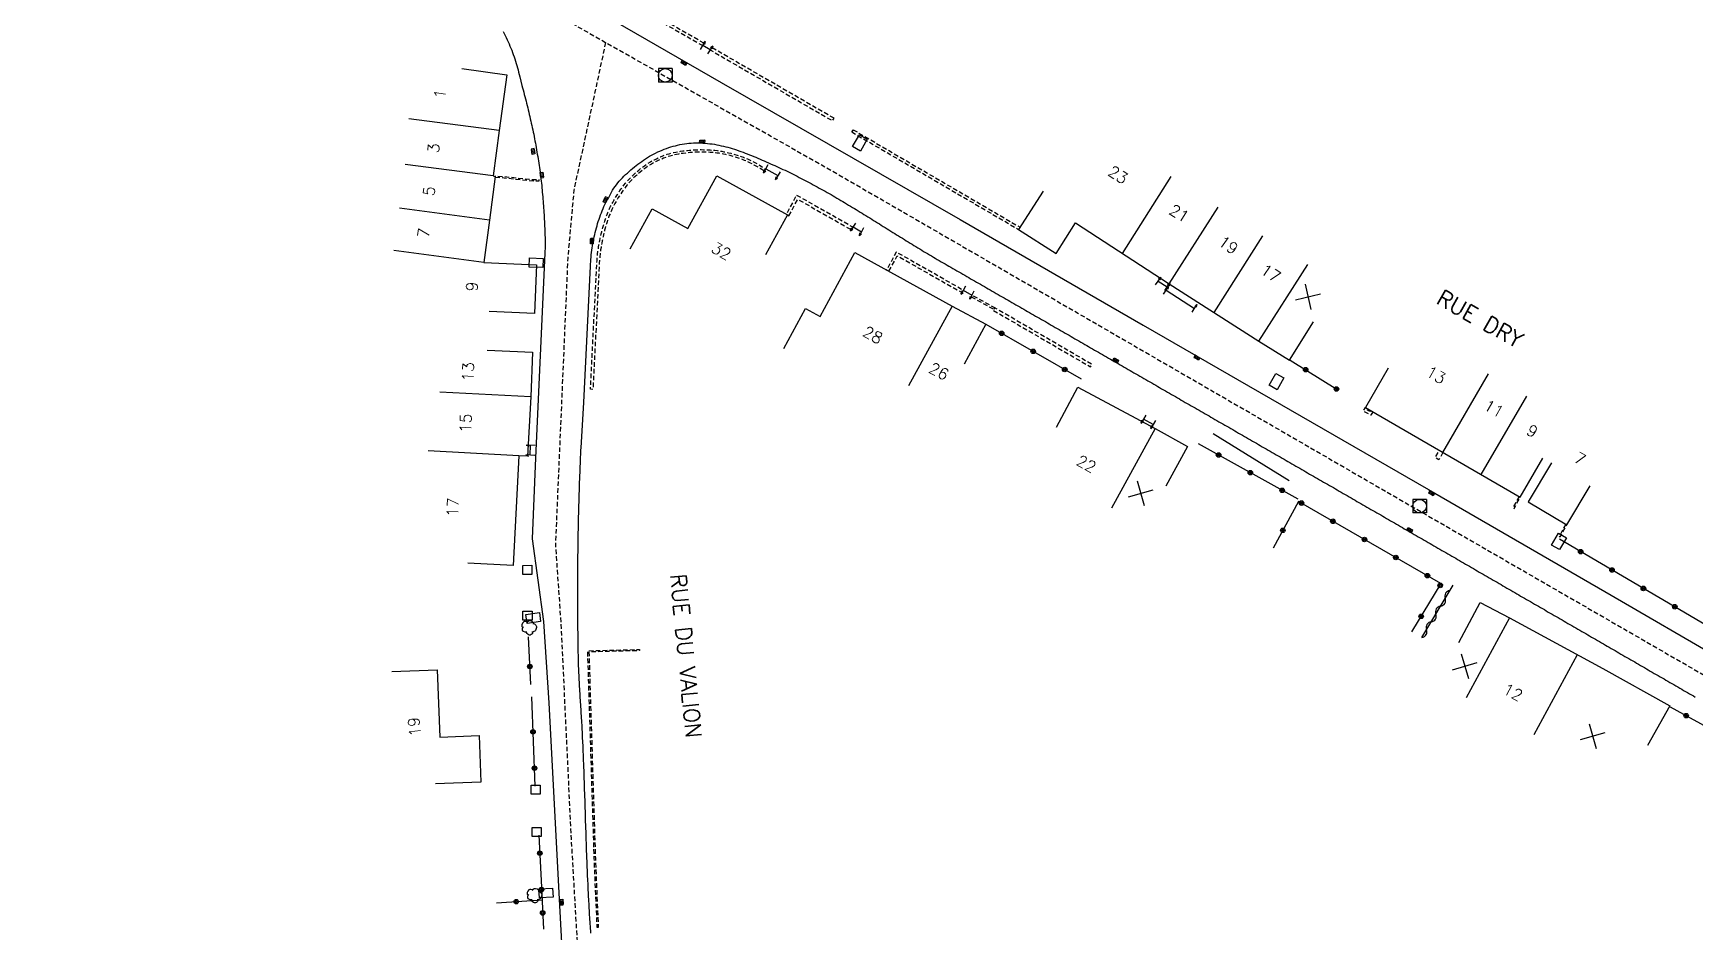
# Model space of a CAD drawing. Header units: millimetres. Extents: x 114000 to 119599, y 120000 to 124063.
# Drawn here: x 114496.2 to 114679.1, y 120782.6 to 120881.5 of the extents above; entities that cross this region are included whole.
import ezdxf
from ezdxf.enums import TextEntityAlignment as Align

# ---------------------------------------------------------------- set-up
doc = ezdxf.new("R2010")
doc.units = ezdxf.units.MM
doc.linetypes.add('DASHED', pattern=[0.75, 0.5, -0.25])
doc.layers.get('0').update_dxf_attribs({"linetype": 'CONTINUOUS'})
for name, color, linetype in [('W0001', 6, 'DASHED'), ('W0008', 7, 'CONTINUOUS'), ('W0100', 7, 'CONTINUOUS'), ('W0105', 7, 'CONTINUOUS'), ('W0112', 1, 'DASHED'), ('W0300', 7, 'CONTINUOUS'), ('W0302', 3, 'CONTINUOUS'), ('W0310', 3, 'CONTINUOUS'), ('W0322', 7, 'CONTINUOUS'), ('W0400', 7, 'CONTINUOUS'), ('W0420', 7, 'CONTINUOUS'), ('W0989', 7, 'CONTINUOUS'), ('W0991', 7, 'CONTINUOUS'), ('W1102', 7, 'CONTINUOUS'), ('W1471', 7, 'CONTINUOUS')]:
    doc.layers.add(name, color=color, linetype=linetype)
doc.styles.get("Standard").update_dxf_attribs({"font": 'romans.shx', "width": 0.85})

# ---------------------------------------------------------------- blocks, each defined once
blk = doc.blocks.new('T400')
for p, q in [((-0.15, 0.3), (0.15, 0.3)), ((-0.15, -0.25), (-0.15, 0.3)), ((-0.15, 0.15), (0.15, 0.15)), ((-0.15, 0), (0.15, 0)), ((0.15, 0.3), (0.15, -0.25)), ((-0.15, -0.15), (0.15, -0.15)), ((-0.15, -0.25), (-0.15, -0.3)), ((-0.15, -0.3), (0.15, -0.3)), ((0.15, -0.3), (0.15, -0.25))]:
    blk.add_line(p, q)
blk = doc.blocks.new('T420')
for p, q in [((0.75, 0.75), (-0.75, 0.75)), ((-0.75, 0.75), (-0.75, -0.75)), ((0.75, 0.75), (0.75, -0.75)), ((0.75, -0.75), (-0.75, -0.75))]:
    blk.add_line(p, q)
blk.add_ellipse((0, 0), major_axis=(-0.53, 0.53), ratio=1, start_param=3.926991, end_param=10.210176)
blk = doc.blocks.new('t105o')
for p, q in [((-0.5, 0), (0.5, 0)), ((0.5, 0), (0.2, 0.1)), ((0.5, 0), (0.2, -0.1))]:
    blk.add_line(p, q)
blk = doc.blocks.new('T1471')
at = {"color": 0, "linetype": 'Continuous', "flags": 128}
blk.add_lwpolyline([(-0.75, -0.5), (-0.75, 0.5), (0.75, 0.5), (0.75, -0.5), (-0.75, -0.5)], dxfattribs=at)
blk = doc.blocks.new('T300')
for p, q in [((-0.8, 0.51), (-0.86, 0.34)), ((-0.86, 0.34), (-0.86, 0.17)), ((-0.86, 0.17), (-0.74, 0.06)), ((-0.69, 0.63), (-0.8, 0.51)), ((-0.8, -0.06), (-0.74, 0.06)), ((-0.74, 0.06), (-0.69, 0.11)), ((-0.57, 0.69), (-0.69, 0.63)), ((-0.46, 0.69), (-0.57, 0.69)), ((-0.29, 0.63), (-0.46, 0.69)), ((-0.29, 0.63), (-0.17, 0.74)), ((-0.23, 0.57), (-0.29, 0.63)), ((-0.17, 0.74), (-0.06, 0.8)), ((-0.06, 0.8), (0.06, 0.8)), ((0.06, 0.8), (0.23, 0.74)), ((0.23, 0.74), (0.34, 0.63)), ((0.34, 0.63), (0.4, 0.51)), ((0.46, 0.46), (0.34, 0.46)), ((0.4, 0.51), (0.4, 0.46)), ((0.57, 0.4), (0.46, 0.46)), ((0.57, 0.4), (0.69, 0.29)), ((0.69, 0.29), (0.74, 0.17)), ((0.74, 0.06), (0.69, -0.17)), ((0.74, 0.17), (0.74, 0.06)), ((-0.8, -0.17), (-0.8, -0.06)), ((-0.8, -0.23), (-0.8, -0.17)), ((-0.74, -0.34), (-0.8, -0.23)), ((-0.69, -0.4), (-0.74, -0.34)), ((-0.51, -0.46), (-0.69, -0.4)), ((-0.4, -0.46), (-0.51, -0.46)), ((-0.4, -0.46), (-0.34, -0.46)), ((-0.34, -0.46), (-0.34, -0.4)), ((-0.34, -0.51), (-0.34, -0.46)), ((-0.29, -0.63), (-0.34, -0.51)), ((-0.17, -0.74), (-0.29, -0.63)), ((-0.06, -0.8), (-0.17, -0.74)), ((0.06, -0.8), (-0.06, -0.8)), ((0.17, -0.74), (0.06, -0.8)), ((0.23, -0.69), (0.17, -0.74)), ((0.29, -0.46), (0.23, -0.46)), ((0.29, -0.63), (0.23, -0.69)), ((0.46, -0.4), (0.29, -0.46)), ((0.34, -0.51), (0.29, -0.63)), ((0.34, -0.51), (0.34, -0.46)), ((0.57, -0.34), (0.46, -0.4)), ((0.63, -0.29), (0.57, -0.34)), ((0.69, -0.17), (0.63, -0.29))]:
    blk.add_line(p, q)
blk = doc.blocks.new('t112o')
at = {"color": 0, "linetype": 'Continuous'}
for p, q in [((-0.5, 0.5), (0.5, 0.5)), ((-0.5, -0.5), (-0.5, 0.5)), ((0.5, 0.5), (0.5, -0.5)), ((0.5, -0.5), (-0.5, -0.5))]:
    blk.add_line(p, q, dxfattribs=at)
blk = doc.blocks.new('t322o')
at = {"color": 0, "linetype": 'Continuous'}
for radius in [0.25, 0.15]:
    blk.add_circle((0, 0), radius, dxfattribs=at)
blk = doc.blocks.new('t310o')
at = {"color": 0, "linetype": 'Continuous'}
for centre, start, end in [((-0.5, 0.38), 216.8699, 323.1304), ((0.5, -0.37), 36.8699, 143.1303)]:
    blk.add_arc(centre, 0.625, start, end, dxfattribs=at)
blk = doc.blocks.new('t991o')
at = {"color": 0, "linetype": 'Continuous'}
for p, q in [((-1, 1), (1, -1)), ((-1, -1), (1, 1))]:
    blk.add_line(p, q, dxfattribs=at)

msp = doc.modelspace()

# ---------------------------------------------------------------- linework, layer by layer
at = {"layer": 'W0001', "flags": 128}
for points in [[(114496.21, 120916.41), (114546.38, 120887.79), (114584.08, 120866.4), (114645.19, 120831.02), (114716.57, 120789.79)], [(114559.19, 120880.52), (114555.7, 120864.26), (114555.03, 120856.82), (114553.67, 120825.24), (114554.26, 120816.71), (114555.4, 120792.85), (114557.75, 120752.35), (114558.14, 120743.61), (114558.04, 120738.64), (114557.58, 120734.69), (114556.56, 120729.52), (114554.14, 120719.7), (114548.68, 120706.13), (114545.02, 120699.01), (114533.64, 120675.62), (114519.86, 120647.61), (114515.93, 120638.74)]]:
    msp.add_lwpolyline(points, dxfattribs=at)
at = {"layer": 'W0008', "flags": 128}
for points in [[(114497.68, 120918.57), (114524.17, 120903.52), (114543.81, 120892.28), (114556.44, 120885.02), (114571.91, 120876.1), (114598.2, 120861.02), (114618.34, 120849.41), (114649.75, 120831.3), (114669.86, 120819.67), (114681.85, 120812.71), (114701.67, 120801.27), (114717.03, 120792.51)], [(114547.91, 120881.72), (114548.03, 120881.5), (114548.14, 120881.27), (114548.25, 120881.04), (114548.36, 120880.81), (114548.47, 120880.58), (114548.57, 120880.35), (114548.67, 120880.12), (114548.77, 120879.88), (114548.86, 120879.65), (114548.95, 120879.41), (114549.04, 120879.17), (114549.12, 120878.94), (114549.2, 120878.7), (114549.28, 120878.46), (114549.35, 120878.21), (114549.43, 120877.97), (114549.49, 120877.72), (114549.56, 120877.48), (114549.62, 120877.23), (114549.68, 120876.98), (114549.74, 120876.73), (114549.98, 120875.77), (114550.04, 120875.52), (114550.11, 120875.28), (114550.18, 120875.04), (114550.25, 120874.79), (114550.31, 120874.55), (114550.38, 120874.3), (114550.44, 120874.06), (114550.5, 120873.82), (114550.56, 120873.57), (114550.62, 120873.32), (114550.68, 120873.08), (114550.74, 120872.83), (114550.8, 120872.59), (114550.86, 120872.35), (114550.91, 120872.11), (114550.97, 120871.86), (114551.02, 120871.62), (114551.07, 120871.38), (114551.13, 120871.14), (114551.18, 120870.89), (114551.23, 120870.65), (114551.28, 120870.41), (114551.33, 120870.16), (114551.37, 120869.92), (114551.42, 120869.67), (114551.47, 120869.43), (114551.51, 120869.19), (114551.56, 120868.94), (114551.6, 120868.7), (114551.64, 120868.45), (114551.68, 120868.21), (114551.72, 120867.96), (114551.76, 120867.72), (114551.8, 120867.47), (114551.84, 120867.22), (114551.88, 120866.98), (114551.91, 120866.73), (114551.95, 120866.49), (114551.98, 120866.24), (114552.01, 120865.99), (114552.05, 120865.75), (114552.08, 120865.5), (114552.11, 120865.25), (114552.13, 120865.01), (114552.16, 120864.76), (114552.19, 120864.51), (114552.21, 120864.27), (114552.23, 120864.02), (114552.26, 120863.77), (114552.28, 120863.52), (114552.3, 120863.28), (114552.32, 120863.03), (114552.34, 120862.78), (114552.35, 120862.53), (114552.37, 120862.29), (114552.39, 120862.04), (114552.4, 120861.79), (114552.42, 120861.54), (114552.43, 120861.3), (114552.45, 120861.05), (114552.46, 120860.8), (114552.47, 120860.55), (114552.48, 120860.3), (114552.5, 120860.05), (114552.51, 120859.81), (114552.51, 120859.56), (114552.52, 120859.31), (114552.53, 120859.06), (114552.53, 120858.81), (114552.53, 120858.56), (114552.53, 120858.31), (114552.53, 120858.06), (114552.53, 120857.81), (114552.52, 120857.57), (114552.51, 120857.32), (114551.48, 120834.78), (114551.11, 120825.87), (114552.37, 120816.77), (114552.94, 120807.83), (114554.14, 120785.51), (114555.08, 120767.77)], [(114557.57, 120782.48), (114557.56, 120782.73), (114557.54, 120782.98), (114557.52, 120783.23), (114557.51, 120783.48), (114557.49, 120783.72), (114557.47, 120783.97), (114557.46, 120784.22), (114557.44, 120784.47), (114557.43, 120784.72), (114557.41, 120784.97), (114557.4, 120785.22), (114557.38, 120785.47), (114557.37, 120785.72), (114557.35, 120785.96), (114557.34, 120786.21), (114557.33, 120786.46), (114557.32, 120786.71), (114557.3, 120786.96), (114557.29, 120787.21), (114557.28, 120787.46), (114557.27, 120787.71), (114557.26, 120787.96), (114557.24, 120788.21), (114557.23, 120788.46), (114557.22, 120788.7), (114557.21, 120788.95), (114557.2, 120789.2), (114557.19, 120789.45), (114557.18, 120789.7), (114557.17, 120789.95), (114557.16, 120790.2), (114557.15, 120790.45), (114557.14, 120790.7), (114557.13, 120790.95), (114557.12, 120791.2), (114557.11, 120791.45), (114557.11, 120791.69), (114557.1, 120791.94), (114557.09, 120792.19), (114557.08, 120792.44), (114557.07, 120792.69), (114557.06, 120792.94), (114557.05, 120793.19), (114557.05, 120793.44), (114557.04, 120793.69), (114557.03, 120793.94), (114557.02, 120794.19), (114557.01, 120794.44), (114557, 120794.69), (114557, 120794.93), (114556.99, 120795.18), (114556.98, 120795.43), (114556.97, 120795.68), (114556.97, 120795.93), (114556.96, 120796.18), (114556.95, 120796.43), (114556.94, 120796.68), (114556.93, 120796.93), (114556.93, 120797.18), (114556.92, 120797.43), (114556.91, 120797.68), (114556.9, 120797.93), (114556.89, 120798.17), (114556.88, 120798.42), (114556.88, 120798.67), (114556.87, 120798.92), (114556.86, 120799.17), (114556.85, 120799.42), (114556.84, 120799.67), (114556.83, 120799.92), (114556.83, 120800.17), (114556.82, 120800.42), (114556.81, 120800.67), (114556.8, 120800.92), (114556.79, 120801.17), (114556.78, 120801.41), (114556.77, 120801.66), (114556.76, 120801.91), (114556.75, 120802.16), (114556.74, 120802.41), (114556.73, 120802.66), (114556.72, 120802.91), (114556.71, 120803.16), (114556.7, 120803.41), (114556.69, 120803.66), (114556.67, 120803.91), (114556.66, 120804.15), (114556.65, 120804.4), (114556.64, 120804.65), (114556.62, 120804.9), (114556.61, 120805.15), (114556.6, 120805.4), (114556.58, 120805.64), (114556.57, 120805.89), (114556.55, 120806.14), (114556.54, 120806.39), (114556.52, 120806.64), (114556.51, 120806.88), (114556.49, 120807.13), (114556.48, 120807.38), (114556.46, 120807.63), (114556.45, 120807.88), (114556.43, 120808.13), (114556.41, 120808.37), (114556.4, 120808.62), (114556.38, 120808.87), (114556.37, 120809.12), (114556.36, 120809.37), (114556.34, 120809.62), (114556.33, 120809.86), (114556.31, 120810.11), (114556.3, 120810.36), (114556.29, 120810.61), (114556.28, 120810.86), (114556.26, 120811.11), (114556.25, 120811.35), (114556.24, 120811.6), (114556.23, 120811.85), (114556.22, 120812.1), (114556.22, 120812.35), (114556.21, 120812.6), (114556.2, 120812.85), (114556.2, 120813.09), (114556.19, 120813.34), (114556.19, 120813.59), (114556.18, 120813.84), (114556.18, 120814.09), (114556.17, 120814.35), (114556.17, 120814.6), (114556.17, 120814.85), (114556.16, 120815.1), (114556.16, 120815.35), (114556.16, 120815.6), (114556.15, 120815.85), (114556.15, 120816.1), (114556.15, 120816.35), (114556.14, 120816.6), (114556.14, 120816.85), (114556.14, 120817.1), (114556.14, 120817.35), (114556.14, 120817.6), (114556.13, 120817.85), (114556.13, 120818.1), (114556.13, 120818.36), (114556.13, 120818.61), (114556.13, 120818.86), (114556.13, 120819.11), (114556.13, 120819.36), (114556.13, 120819.61), (114556.13, 120819.86), (114556.13, 120820.11), (114556.13, 120820.36), (114556.13, 120820.61), (114556.13, 120820.86), (114556.13, 120821.11), (114556.13, 120821.36), (114556.13, 120821.61), (114556.13, 120821.86), (114556.14, 120822.11), (114556.14, 120822.36), (114556.14, 120822.62), (114556.14, 120822.87), (114556.14, 120823.12), (114556.15, 120823.37), (114556.15, 120823.62), (114556.15, 120823.87), (114556.15, 120824.12), (114556.16, 120824.37), (114556.16, 120824.62), (114556.16, 120824.87), (114556.17, 120825.12), (114556.17, 120825.37), (114556.18, 120825.62), (114556.18, 120825.87), (114556.18, 120826.12), (114556.19, 120826.37), (114556.19, 120826.62), (114556.2, 120826.87), (114556.2, 120827.13), (114556.21, 120827.38), (114556.21, 120827.63), (114556.22, 120827.88), (114556.23, 120828.13), (114556.23, 120828.38), (114556.24, 120828.63), (114556.24, 120828.88), (114556.25, 120829.13), (114556.26, 120829.38), (114556.26, 120829.63), (114556.27, 120829.88), (114556.28, 120830.13), (114556.29, 120830.38), (114556.29, 120830.63), (114556.3, 120830.88), (114556.31, 120831.13), (114556.32, 120831.38), (114556.33, 120831.63), (114556.33, 120831.88), (114556.34, 120832.14), (114556.35, 120832.39), (114556.36, 120832.64), (114556.37, 120832.89), (114556.38, 120833.14), (114556.39, 120833.39), (114556.4, 120833.64), (114556.41, 120833.89), (114556.42, 120834.14), (114556.43, 120834.39), (114556.44, 120834.64), (114556.45, 120834.89), (114556.46, 120835.14), (114556.47, 120835.39), (114556.48, 120835.64), (114556.5, 120835.89), (114556.8, 120840.88), (114557.54, 120855.87), (114557.55, 120856.13), (114557.56, 120856.38), (114557.58, 120856.64), (114557.6, 120856.89), (114557.62, 120857.14), (114557.65, 120857.39), (114557.68, 120857.64), (114557.72, 120857.89), (114557.76, 120858.14), (114557.8, 120858.39), (114557.84, 120858.63), (114557.89, 120858.88), (114557.94, 120859.12), (114558, 120859.37), (114558.05, 120859.61), (114558.11, 120859.85), (114558.18, 120860.09), (114558.25, 120860.33), (114558.32, 120860.57), (114558.39, 120860.81), (114558.47, 120861.05), (114558.55, 120861.29), (114558.64, 120861.52), (114558.73, 120861.76), (114558.82, 120861.99), (114558.92, 120862.23), (114559.01, 120862.46), (114559.12, 120862.69), (114559.34, 120863.11), (114559.5, 120863.38), (114559.5, 120863.38), (114559.61, 120863.61), (114559.72, 120863.83), (114559.84, 120864.04), (114559.97, 120864.25), (114560.11, 120864.46), (114560.25, 120864.66), (114560.39, 120864.85), (114560.54, 120865.05), (114560.7, 120865.24), (114560.87, 120865.42), (114561.04, 120865.6), (114561.21, 120865.78), (114561.4, 120865.96), (114561.59, 120866.13), (114561.78, 120866.31), (114561.97, 120866.48), (114562.17, 120866.64), (114562.36, 120866.81), (114562.56, 120866.97), (114562.76, 120867.12), (114562.97, 120867.27), (114563.17, 120867.42), (114563.38, 120867.57), (114563.6, 120867.71), (114563.81, 120867.85), (114564.03, 120867.98), (114564.25, 120868.1), (114564.48, 120868.23), (114564.7, 120868.34), (114564.94, 120868.46), (114565.17, 120868.56), (114565.41, 120868.67), (114565.65, 120868.76), (114565.89, 120868.85), (114566.14, 120868.94), (114566.38, 120869.02), (114566.63, 120869.09), (114566.87, 120869.15), (114567.12, 120869.21), (114567.37, 120869.27), (114567.62, 120869.31), (114567.87, 120869.35), (114568.12, 120869.39), (114568.37, 120869.41), (114568.62, 120869.43), (114568.88, 120869.45), (114569.13, 120869.46), (114569.39, 120869.46), (114569.64, 120869.45), (114569.9, 120869.44), (114570.16, 120869.42), (114570.42, 120869.4), (114570.67, 120869.37), (114570.92, 120869.34), (114571.17, 120869.3), (114571.42, 120869.25), (114571.67, 120869.21), (114571.92, 120869.15), (114572.16, 120869.1), (114572.41, 120869.03), (114572.65, 120868.97), (114572.89, 120868.9), (114573.13, 120868.83), (114573.37, 120868.76), (114573.61, 120868.68), (114573.85, 120868.6), (114574.09, 120868.51), (114574.32, 120868.43), (114574.56, 120868.34), (114574.79, 120868.25), (114575.03, 120868.15), (114575.26, 120868.06), (114575.49, 120867.96), (114575.72, 120867.87), (114575.96, 120867.77), (114576.19, 120867.67), (114576.42, 120867.57), (114576.65, 120867.47), (114576.88, 120867.37), (114577.11, 120867.26), (114577.34, 120867.16), (114577.58, 120867.06), (114577.8, 120866.96), (114578.03, 120866.86), (114578.26, 120866.75), (114578.49, 120866.65), (114578.71, 120866.54), (114578.94, 120866.44), (114579.16, 120866.33), (114579.39, 120866.22), (114579.61, 120866.11), (114579.84, 120866), (114580.06, 120865.89), (114580.28, 120865.78), (114580.5, 120865.66), (114580.73, 120865.55), (114580.95, 120865.44), (114581.17, 120865.32), (114581.39, 120865.2), (114581.61, 120865.09), (114581.83, 120864.97), (114582.05, 120864.85), (114582.26, 120864.73), (114582.48, 120864.61), (114582.7, 120864.49), (114582.92, 120864.37), (114583.13, 120864.25), (114583.35, 120864.13), (114583.57, 120864), (114583.78, 120863.88), (114584, 120863.76), (114584.22, 120863.63), (114584.43, 120863.51), (114584.65, 120863.38), (114584.86, 120863.26), (114585.07, 120863.13), (114585.29, 120863), (114585.5, 120862.88), (114585.72, 120862.75), (114585.93, 120862.62), (114586.14, 120862.49), (114586.36, 120862.36), (114586.57, 120862.23), (114586.78, 120862.11), (114586.99, 120861.98), (114587.21, 120861.85), (114587.42, 120861.72), (114587.63, 120861.59), (114587.84, 120861.45), (114588.05, 120861.32), (114588.26, 120861.19), (114588.48, 120861.06), (114588.69, 120860.93), (114588.9, 120860.8), (114589.11, 120860.67), (114589.32, 120860.54), (114589.53, 120860.4), (114589.74, 120860.27), (114589.96, 120860.14), (114590.17, 120860.01), (114590.38, 120859.88), (114590.59, 120859.74), (114590.8, 120859.61), (114591.01, 120859.48), (114591.22, 120859.35), (114591.43, 120859.22), (114591.65, 120859.09), (114591.86, 120858.96), (114592.07, 120858.82), (114592.28, 120858.69), (114592.49, 120858.56), (114592.7, 120858.43), (114592.92, 120858.3), (114593.13, 120858.17), (114593.34, 120858.04), (114593.55, 120857.91), (114593.77, 120857.78), (114593.98, 120857.65), (114594.19, 120857.52), (114594.4, 120857.4), (114594.62, 120857.27), (114594.83, 120857.14), (114595.04, 120857.01), (114595.26, 120856.89), (114595.47, 120856.76), (114595.69, 120856.63), (114595.9, 120856.51), (114596.12, 120856.38), (114596.33, 120856.26), (114596.55, 120856.13), (114596.77, 120856.01), (114596.98, 120855.88), (114597.2, 120855.76), (114597.42, 120855.64), (114597.63, 120855.51), (114597.85, 120855.39), (114598.07, 120855.26), (114598.28, 120855.14), (114598.5, 120855.01), (114598.71, 120854.89), (114598.93, 120854.76), (114599.15, 120854.64), (114599.36, 120854.51), (114599.58, 120854.39), (114599.8, 120854.26), (114600.01, 120854.14), (114600.23, 120854.01), (114600.45, 120853.89), (114600.66, 120853.77), (114600.88, 120853.64), (114601.1, 120853.52), (114601.31, 120853.39), (114601.53, 120853.27), (114601.75, 120853.14), (114601.96, 120853.02), (114602.18, 120852.89), (114602.4, 120852.77), (114602.61, 120852.64), (114602.83, 120852.52), (114603.05, 120852.39), (114603.26, 120852.27), (114603.48, 120852.14), (114603.69, 120852.02), (114603.91, 120851.89), (114604.13, 120851.77), (114604.34, 120851.65), (114604.56, 120851.52), (114604.78, 120851.4), (114604.99, 120851.27), (114605.21, 120851.15), (114605.43, 120851.02), (114605.64, 120850.9), (114605.86, 120850.77), (114606.08, 120850.65), (114606.29, 120850.52), (114606.51, 120850.4), (114606.73, 120850.27), (114606.94, 120850.15), (114607.16, 120850.02), (114607.37, 120849.9), (114607.59, 120849.78), (114607.81, 120849.65), (114608.02, 120849.53), (114608.24, 120849.4), (114608.46, 120849.28), (114608.67, 120849.15), (114608.89, 120849.03), (114609.11, 120848.9), (114609.32, 120848.78), (114609.54, 120848.65), (114609.76, 120848.53), (114609.97, 120848.4), (114610.19, 120848.28), (114610.41, 120848.15), (114610.62, 120848.03), (114610.84, 120847.9), (114611.06, 120847.78), (114611.27, 120847.66), (114611.49, 120847.53), (114611.7, 120847.41), (114611.92, 120847.28), (114612.14, 120847.16), (114612.35, 120847.03), (114612.57, 120846.91), (114612.79, 120846.78), (114613, 120846.66), (114613.22, 120846.53), (114613.44, 120846.41), (114613.65, 120846.28), (114613.87, 120846.16), (114614.09, 120846.03), (114614.3, 120845.91), (114614.52, 120845.78), (114614.74, 120845.66), (114614.95, 120845.53), (114615.17, 120845.41), (114615.39, 120845.28), (114615.6, 120845.16), (114615.82, 120845.03), (114616.04, 120844.91), (114616.25, 120844.78), (114616.47, 120844.66), (114616.69, 120844.53), (114616.91, 120844.41), (114617.12, 120844.28), (114617.34, 120844.16), (114617.56, 120844.03), (114617.78, 120843.91), (114617.99, 120843.78), (114618.21, 120843.66), (114618.43, 120843.53), (114618.64, 120843.41), (114618.86, 120843.28), (114619.08, 120843.16), (114619.3, 120843.03), (114619.51, 120842.9), (114619.73, 120842.78), (114619.95, 120842.65), (114620.16, 120842.53), (114620.38, 120842.4), (114620.6, 120842.28), (114620.82, 120842.15), (114621.03, 120842.03), (114621.25, 120841.9), (114621.47, 120841.78), (114621.69, 120841.65), (114621.9, 120841.53), (114622.12, 120841.4), (114622.34, 120841.28), (114622.55, 120841.15), (114622.77, 120841.03), (114622.99, 120840.9), (114623.21, 120840.78), (114623.42, 120840.65), (114623.64, 120840.53), (114623.86, 120840.4), (114624.07, 120840.28), (114624.29, 120840.15), (114624.51, 120840.02), (114624.73, 120839.9), (114624.94, 120839.77), (114625.16, 120839.65), (114625.38, 120839.52), (114625.6, 120839.4), (114625.81, 120839.27), (114626.03, 120839.15), (114626.25, 120839.02), (114626.46, 120838.9), (114626.68, 120838.77), (114626.9, 120838.65), (114627.12, 120838.52), (114627.33, 120838.4), (114627.55, 120838.27), (114627.77, 120838.15), (114627.98, 120838.02), (114628.2, 120837.9), (114628.42, 120837.77), (114628.64, 120837.65), (114628.85, 120837.52), (114629.07, 120837.39), (114629.29, 120837.27), (114629.51, 120837.14), (114629.72, 120837.02), (114629.94, 120836.89), (114630.16, 120836.77), (114630.37, 120836.64), (114630.59, 120836.52), (114630.81, 120836.39), (114631.03, 120836.27), (114631.24, 120836.14), (114631.46, 120836.02), (114631.68, 120835.89), (114631.89, 120835.77), (114632.11, 120835.64), (114632.33, 120835.52), (114632.55, 120835.39), (114632.76, 120835.27), (114632.98, 120835.14), (114633.2, 120835.01), (114633.41, 120834.89), (114633.63, 120834.76), (114633.85, 120834.64), (114634.07, 120834.51), (114634.28, 120834.39), (114634.5, 120834.26), (114634.72, 120834.14), (114634.93, 120834.01), (114635.15, 120833.89), (114635.37, 120833.76), (114635.59, 120833.64), (114635.8, 120833.51), (114636.02, 120833.39), (114636.24, 120833.26), (114636.45, 120833.14), (114636.67, 120833.01), (114636.89, 120832.88), (114637.11, 120832.76), (114637.32, 120832.63), (114637.54, 120832.51), (114637.76, 120832.38), (114637.98, 120832.26), (114638.19, 120832.13), (114638.41, 120832.01), (114638.63, 120831.88), (114638.84, 120831.76), (114639.06, 120831.63), (114639.28, 120831.51), (114639.5, 120831.38), (114639.71, 120831.26), (114639.93, 120831.13), (114640.15, 120831), (114640.36, 120830.88), (114640.58, 120830.75), (114640.8, 120830.63), (114641.02, 120830.5), (114641.23, 120830.38), (114641.45, 120830.25), (114641.67, 120830.13), (114641.88, 120830), (114642.1, 120829.88), (114642.32, 120829.75), (114642.54, 120829.63), (114642.75, 120829.5), (114642.97, 120829.37), (114643.19, 120829.25), (114643.4, 120829.12), (114643.62, 120829), (114643.84, 120828.87), (114644.05, 120828.75), (114644.27, 120828.62), (114644.49, 120828.5), (114644.71, 120828.37), (114644.92, 120828.25), (114645.14, 120828.12), (114645.36, 120828), (114645.57, 120827.87), (114645.79, 120827.74), (114646.01, 120827.62), (114646.23, 120827.49), (114646.44, 120827.37), (114646.66, 120827.24), (114646.88, 120827.12), (114647.09, 120826.99), (114647.31, 120826.87), (114647.53, 120826.74), (114647.75, 120826.62), (114647.96, 120826.49), (114648.18, 120826.36), (114648.4, 120826.24), (114648.61, 120826.11), (114648.83, 120825.99), (114649.05, 120825.86), (114649.26, 120825.74), (114649.48, 120825.61), (114649.7, 120825.49), (114649.92, 120825.36), (114650.13, 120825.24), (114650.35, 120825.11), (114650.57, 120824.98), (114650.78, 120824.86), (114651, 120824.73), (114651.22, 120824.61), (114651.43, 120824.48), (114651.65, 120824.36), (114651.87, 120824.23), (114652.09, 120824.11), (114652.3, 120823.98), (114652.52, 120823.85), (114652.74, 120823.73), (114652.95, 120823.6), (114653.17, 120823.48), (114653.39, 120823.35), (114653.6, 120823.23), (114653.82, 120823.1), (114654.04, 120822.98), (114654.25, 120822.85), (114654.47, 120822.72), (114654.69, 120822.6), (114654.91, 120822.47), (114655.12, 120822.35), (114655.34, 120822.22), (114655.56, 120822.1), (114655.77, 120821.97), (114655.99, 120821.85), (114656.21, 120821.72), (114656.42, 120821.59), (114656.64, 120821.47), (114656.86, 120821.34), (114657.07, 120821.22), (114657.29, 120821.09), (114657.51, 120820.97), (114657.73, 120820.84), (114657.94, 120820.71), (114658.16, 120820.59), (114658.38, 120820.46), (114658.59, 120820.34), (114658.81, 120820.21), (114659.03, 120820.09), (114659.24, 120819.96), (114659.46, 120819.83), (114659.68, 120819.71), (114659.89, 120819.58), (114660.11, 120819.46), (114660.33, 120819.33), (114660.55, 120819.21), (114660.76, 120819.08), (114660.98, 120818.96), (114661.2, 120818.83), (114661.41, 120818.7), (114661.63, 120818.58), (114661.85, 120818.45), (114662.06, 120818.33), (114662.28, 120818.2), (114662.5, 120818.08), (114662.71, 120817.95), (114662.93, 120817.82), (114663.15, 120817.7), (114663.37, 120817.57), (114663.58, 120817.45), (114663.8, 120817.32), (114664.02, 120817.2), (114664.23, 120817.07), (114664.45, 120816.95), (114664.67, 120816.82), (114664.88, 120816.69), (114665.1, 120816.57), (114665.32, 120816.44), (114665.53, 120816.32), (114665.75, 120816.19), (114665.97, 120816.07), (114666.19, 120815.94), (114666.4, 120815.81), (114666.62, 120815.69), (114666.84, 120815.56), (114667.05, 120815.44), (114667.27, 120815.31), (114667.48, 120815.19), (114667.7, 120815.06), (114667.91, 120814.94), (114668.13, 120814.82), (114668.34, 120814.69), (114668.56, 120814.57), (114668.77, 120814.44), (114668.99, 120814.32), (114669.21, 120814.19), (114669.42, 120814.07), (114669.64, 120813.94), (114669.85, 120813.82), (114670.07, 120813.69), (114670.28, 120813.57), (114670.5, 120813.44), (114670.71, 120813.32), (114670.93, 120813.19), (114671.14, 120813.07), (114671.36, 120812.94), (114671.57, 120812.82), (114671.79, 120812.69), (114672.01, 120812.57), (114672.22, 120812.45), (114672.44, 120812.32), (114672.65, 120812.2), (114672.87, 120812.07), (114673.08, 120811.95), (114673.3, 120811.82), (114673.51, 120811.7), (114673.73, 120811.57), (114673.94, 120811.45), (114674.16, 120811.32), (114674.37, 120811.2), (114674.59, 120811.07), (114674.81, 120810.95), (114675.02, 120810.82), (114675.24, 120810.7), (114675.45, 120810.57), (114675.67, 120810.45), (114675.88, 120810.33), (114676.1, 120810.2), (114676.31, 120810.08), (114676.53, 120809.95), (114676.74, 120809.83), (114676.96, 120809.7), (114677.18, 120809.58), (114677.39, 120809.45), (114677.61, 120809.33), (114677.82, 120809.2), (114678.04, 120809.08), (114678.25, 120808.95), (114678.47, 120808.83), (114678.68, 120808.71), (114678.9, 120808.58), (114679.11, 120808.46)]]:
    msp.add_lwpolyline(points, dxfattribs=at)
at = {"layer": 'W0100', "flags": 128}
for points in [[(114570.71, 120879.69), (114569.88, 120880.17)], [(114543.37, 120877.65), (114548.32, 120876.96), (114547.47, 120870.82), (114546.82, 120865.82), (114547.06, 120865.77), (114546.43, 120860.94), (114545.8, 120856.29), (114551.6, 120856.02), (114551.38, 120850.69), (114546.38, 120850.9)], [(114576.82, 120866.59), (114578.14, 120865.85)], [(114561.91, 120857.81), (114564.31, 120862.19), (114568.24, 120860.04), (114571.45, 120865.82), (114579.21, 120861.52), (114576.78, 120857.15)], [(114607.35, 120864.14), (114604.65, 120859.93), (114608.78, 120857.29), (114610.92, 120860.67), (114621.22, 120853.94), (114631.09, 120847.64), (114634.45, 120845.53), (114637.11, 120849.77)], [(114586.42, 120860.2), (114587.35, 120859.67)], [(114578.82, 120846.82), (114581.21, 120851.22), (114582.82, 120850.34), (114586.61, 120857.41), (114597.35, 120851.48), (114601.04, 120849.49), (114598.67, 120845.09)], [(114620, 120854.24), (114621.01, 120853.62)], [(114598.55, 120853.23), (114599.5, 120852.69)], [(114620.87, 120853.23), (114624.01, 120851.24)], [(114546.16, 120846.65), (114551.16, 120846.43), (114550.95, 120841.49), (114550.6, 120834.97), (114549.66, 120835.02), (114549.03, 120822.94), (114544.03, 120823.21)], [(114645.32, 120844.65), (114642.81, 120840.33), (114659.84, 120830.45), (114662.35, 120834.77)], [(114608.8, 120838.17), (114611.16, 120842.58), (114619.67, 120838.01), (114623.24, 120836.04), (114620.83, 120831.66)], [(114619.46, 120838.47), (114618.39, 120839.06)], [(114550.9, 120835.08), (114550.94, 120836.17)], [(114663.28, 120834.24), (114660.72, 120829.95), (114664.97, 120827.42), (114667.53, 120831.72)], [(114653.07, 120814.47), (114655.43, 120818.88), (114658.65, 120817.17), (114668.92, 120811.59), (114676.29, 120807.49), (114673.86, 120803.12)], [(114535.67, 120811.26), (114540.67, 120811.47), (114540.97, 120804.05), (114545.27, 120804.22), (114545.48, 120799.11), (114540.48, 120798.91)]]:
    msp.add_lwpolyline(points, dxfattribs=at)
at = {"layer": 'W0112', "flags": 128}
for points in [[(114570.02, 120880.42), (114561.15, 120885.51), (114561.01, 120885.26), (114569.88, 120880.17)], [(114584.33, 120872.16), (114570.86, 120879.96), (114570.71, 120879.69), (114584.17, 120871.89)], [(114586.43, 120870.91), (114586.28, 120870.66)], [(114576.6, 120866.38), (114576.39, 120866.52), (114576.19, 120866.65), (114575.98, 120866.78), (114575.77, 120866.9), (114575.56, 120867.02), (114575.35, 120867.13), (114575.14, 120867.24), (114574.92, 120867.34), (114574.7, 120867.44), (114574.48, 120867.53), (114574.26, 120867.62), (114574.04, 120867.71), (114573.81, 120867.79), (114573.59, 120867.86), (114573.36, 120867.94), (114573.12, 120868), (114572.89, 120868.06), (114572.65, 120868.12), (114572.42, 120868.17), (114572.17, 120868.22), (114571.92, 120868.27), (114571.68, 120868.31), (114571.43, 120868.34), (114571.18, 120868.37), (114570.94, 120868.4), (114570.69, 120868.41), (114570.44, 120868.43), (114570.2, 120868.44), (114569.95, 120868.45), (114569.7, 120868.45), (114569.46, 120868.44), (114569.21, 120868.44), (114568.96, 120868.42), (114568.71, 120868.41), (114568.46, 120868.39), (114568.22, 120868.36), (114567.97, 120868.34), (114567.72, 120868.3), (114567.47, 120868.27), (114567.22, 120868.23), (114566.98, 120868.19), (114566.74, 120868.13), (114566.51, 120868.08), (114566.27, 120868.01), (114566.04, 120867.94), (114565.81, 120867.86), (114565.58, 120867.78), (114565.36, 120867.68), (114565.13, 120867.59), (114564.91, 120867.48), (114564.69, 120867.37), (114564.47, 120867.26), (114564.25, 120867.13), (114564.04, 120867), (114563.82, 120866.86), (114563.61, 120866.72), (114563.41, 120866.57), (114563.21, 120866.41), (114563.01, 120866.25), (114562.82, 120866.09), (114562.63, 120865.92), (114562.44, 120865.75), (114562.25, 120865.57), (114562.07, 120865.39), (114561.9, 120865.21), (114561.74, 120865.03), (114561.58, 120864.84), (114561.43, 120864.65), (114561.28, 120864.45), (114561.13, 120864.25), (114560.99, 120864.05), (114560.85, 120863.85), (114560.72, 120863.64), (114560.59, 120863.43), (114560.46, 120863.21), (114560.34, 120863), (114560.22, 120862.79), (114560.1, 120862.57), (114559.99, 120862.35), (114559.89, 120862.13), (114559.79, 120861.91), (114559.69, 120861.68), (114559.6, 120861.46), (114559.51, 120861.23), (114559.43, 120861), (114559.36, 120860.77), (114559.29, 120860.54), (114559.22, 120860.3), (114559.15, 120860.07), (114559.09, 120859.84), (114559.03, 120859.6), (114558.97, 120859.37), (114558.92, 120859.13), (114558.86, 120858.89), (114558.82, 120858.66), (114558.77, 120858.42), (114558.73, 120858.18), (114558.69, 120857.94), (114558.65, 120857.7), (114558.62, 120857.46), (114558.59, 120857.22), (114558.56, 120856.98), (114558.54, 120856.74), (114558.52, 120856.5), (114558.5, 120856.26), (114557.8, 120842.32), (114557.53, 120842.34), (114558.23, 120856.28), (114558.25, 120856.52), (114558.27, 120856.77), (114558.29, 120857.01), (114558.32, 120857.26), (114558.35, 120857.5), (114558.39, 120857.74), (114558.42, 120857.99), (114558.46, 120858.23), (114558.51, 120858.47), (114558.55, 120858.71), (114558.6, 120858.95), (114558.65, 120859.19), (114558.71, 120859.43), (114558.77, 120859.67), (114558.83, 120859.9), (114558.89, 120860.14), (114558.96, 120860.38), (114559.03, 120860.61), (114559.1, 120860.85), (114559.18, 120861.08), (114559.26, 120861.32), (114559.35, 120861.56), (114559.44, 120861.79), (114559.54, 120862.02), (114559.64, 120862.25), (114559.75, 120862.47), (114559.87, 120862.69), (114559.98, 120862.91), (114560.1, 120863.13), (114560.23, 120863.35), (114560.36, 120863.57), (114560.49, 120863.78), (114560.63, 120863.99), (114560.77, 120864.2), (114560.91, 120864.41), (114561.06, 120864.61), (114561.21, 120864.81), (114561.37, 120865.01), (114561.53, 120865.2), (114561.7, 120865.39), (114561.88, 120865.57), (114562.06, 120865.76), (114562.25, 120865.94), (114562.45, 120866.12), (114562.64, 120866.29), (114562.84, 120866.46), (114563.04, 120866.62), (114563.25, 120866.78), (114563.46, 120866.94), (114563.67, 120867.08), (114563.89, 120867.23), (114564.12, 120867.36), (114564.34, 120867.49), (114564.57, 120867.61), (114564.79, 120867.72), (114565.02, 120867.83), (114565.25, 120867.93), (114565.48, 120868.03), (114565.72, 120868.11), (114565.96, 120868.2), (114566.2, 120868.27), (114566.44, 120868.34), (114566.68, 120868.4), (114566.93, 120868.45), (114567.18, 120868.49), (114567.43, 120868.53), (114567.68, 120868.57), (114567.94, 120868.6), (114568.19, 120868.63), (114568.44, 120868.66), (114568.69, 120868.68), (114568.95, 120868.69), (114569.2, 120868.71), (114569.45, 120868.71), (114569.7, 120868.72), (114569.95, 120868.71), (114570.21, 120868.71), (114570.46, 120868.7), (114570.71, 120868.68), (114570.96, 120868.66), (114571.21, 120868.64), (114571.47, 120868.61), (114571.72, 120868.57), (114571.97, 120868.53), (114572.22, 120868.49), (114572.47, 120868.44), (114572.72, 120868.38), (114572.96, 120868.33), (114573.2, 120868.26), (114573.43, 120868.19), (114573.67, 120868.12), (114573.9, 120868.04), (114574.13, 120867.96), (114574.36, 120867.87), (114574.59, 120867.78), (114574.81, 120867.69), (114575.04, 120867.58), (114575.26, 120867.48), (114575.48, 120867.37), (114575.69, 120867.25), (114575.91, 120867.13), (114576.12, 120867.01), (114576.33, 120866.88), (114576.54, 120866.74), (114576.75, 120866.6)], [(114579.36, 120861.44), (114580.34, 120863.26), (114586.23, 120859.9), (114586.39, 120860.18), (114580.21, 120863.7), (114579.08, 120861.59)], [(114590.38, 120855.34), (114591.29, 120857.03), (114598.37, 120853.01), (114598.51, 120853.26), (114591.18, 120857.44), (114590.12, 120855.48)], [(114599.43, 120852.52), (114601.94, 120851.12), (114602.03, 120851.29), (114599.52, 120852.69)], [(114601.88, 120851.02), (114612.57, 120844.8), (114612.73, 120845.07), (114602.04, 120851.29)]]:
    msp.add_lwpolyline(points, close=True, dxfattribs=at)
for points in [[(114586.28, 120870.66), (114604.65, 120859.93)], [(114586.43, 120870.91), (114604.8, 120860.18)], [(114547.05, 120865.67), (114548.04, 120865.62), (114550.76, 120865.31), (114551.88, 120865.28), (114551.88, 120865.38), (114550.76, 120865.42), (114548.05, 120865.72), (114547.06, 120865.77)], [(114643.62, 120839.86), (114643.4, 120839.47), (114642.59, 120839.93), (114642.82, 120840.32)], [(114643.35, 120840.01), (114643.28, 120839.89), (114643.02, 120840.04), (114643.09, 120840.16)], [(114651.34, 120835.38), (114650.88, 120834.58), (114650.51, 120834.82), (114650.94, 120835.61)], [(114659.73, 120830.52), (114659.03, 120829.29), (114659.18, 120829.2), (114659.84, 120830.45)], [(114664.86, 120827.48), (114664.14, 120826.16), (114664.25, 120826.1), (114664.97, 120827.42)]]:
    msp.add_lwpolyline(points, dxfattribs=at)
msp.add_lwpolyline([(114558.39, 120783.08), (114558.27, 120783.08), (114557.95, 120790.69), (114557.65, 120800.22), (114557.23, 120813.56), (114562.93, 120813.7), (114562.93, 120813.57), (114557.36, 120813.43), (114557.77, 120800.23, -0.000057), (114557.77, 120800.23), (114558.07, 120790.7)], format="xyb", close=True, dxfattribs=at)
at = {"layer": 'W0302', "flags": 128}
msp.add_lwpolyline([(114626.07, 120837.46), (114634.43, 120832.28)], dxfattribs=at)
at = {"layer": 'W0310', "flags": 128}
msp.add_lwpolyline([(114649.03, 120815.03), (114652.45, 120820.77)], dxfattribs=at)
at = {"layer": 'W0322', "flags": 128}
for points in [[(114601.04, 120849.49), (114611.52, 120843.49)], [(114634.53, 120845.55), (114639.76, 120842.28)], [(114635.4, 120830.25), (114624.43, 120836.34)], [(114651.36, 120820.82), (114635.44, 120830), (114632.67, 120824.85)], [(114682.03, 120815.36), (114664.16, 120825.85)], [(114647.9, 120815.64), (114651.16, 120820.97)], [(114550.95, 120809.83), (114550.71, 120815.09)], [(114551.45, 120798.64), (114551.06, 120808.5)], [(114676.35, 120807.37), (114681.89, 120804.34), (114687.39, 120801.3), (114689.17, 120800.26), (114692.69, 120798.31), (114696.37, 120796.3), (114700.04, 120794.27), (114703.69, 120792.22), (114709.18, 120789.18), (114712.81, 120787.1)], [(114551.85, 120793.27), (114552.2, 120786.12), (114547.2, 120785.79)], [(114552.16, 120786.7), (114552.37, 120782.9)]]:
    msp.add_lwpolyline(points, dxfattribs=at)
at = {"layer": 'W1102', "flags": 128}
for points in [[(114547.47, 120870.82), (114537.55, 120872.1)], [(114546.82, 120865.82), (114537.15, 120867.07)], [(114616.07, 120857.3), (114621.45, 120865.74)], [(114546.43, 120860.94), (114536.52, 120862.27)], [(114621.22, 120853.94), (114626.6, 120862.37)], [(114626.16, 120850.79), (114631.53, 120859.22)], [(114545.8, 120856.29), (114535.89, 120857.63)], [(114631.09, 120847.64), (114636.47, 120856.07)], [(114597.35, 120851.48), (114592.52, 120842.73)], [(114651.33, 120835.39), (114656.34, 120844.04)], [(114550.95, 120841.49), (114540.96, 120842.02)], [(114655.54, 120832.94), (114660.56, 120841.59)], [(114619.67, 120838.01), (114614.85, 120829.24)], [(114549.66, 120835.02), (114539.68, 120835.55)], [(114658.65, 120817.17), (114653.88, 120808.38)], [(114666.12, 120813.11), (114661.34, 120804.32)]]:
    msp.add_lwpolyline(points, dxfattribs=at)

# ---------------------------------------------------------------- block references
at = {"layer": 'W0105'}
for p, rotation in [((114569.88, 120880.17), 58.98958578771607), ((114570.71, 120879.69), 56.06583338166678), ((114576.82, 120866.59), 241.6390430596191), ((114578.14, 120865.85), 239.4316203105622), ((114586.42, 120860.2), 238.1173455161876), ((114587.35, 120859.67), 242.5267548015942), ((114598.55, 120853.23), 242.1673454797726), ((114620, 120854.24), 56.27200450538277), ((114620.87, 120853.23), 57.95079990832229), ((114621.01, 120853.62), 56.64933892635089), ((114599.5, 120852.69), 244.2027186773402), ((114624.01, 120851.24), 59.97936960868616), ((114618.39, 120839.06), 240.5219730129281), ((114619.46, 120838.47), 240.1583518437566), ((114550.9, 120835.08), 177.0695385090062), ((114550.94, 120836.17), 178.7815483952153)]:
    msp.add_blockref('t105o', p, dxfattribs=dict(at, rotation=rotation))
at = {"layer": 'W0112'}
for p, rotation in [((114550.58, 120822.46), 270.2668687115516), ((114550.6, 120817.43), 90.26686871154924)]:
    msp.add_blockref('t112o', p, dxfattribs=dict(at, rotation=rotation))
for p in [(114551.51, 120798.26), (114551.62, 120793.6)]:
    msp.add_blockref('t112o', p, dxfattribs=at)
at = {"layer": 'W0300'}
for p in [(114550.84, 120816.07), (114551.42, 120786.6)]:
    msp.add_blockref('T300', p, dxfattribs=at)
at = {"layer": 'W0310', "rotation": 59.20561796873444}
for p in [(114651.59, 120819.32), (114649.54, 120815.89), (114650.57, 120817.6)]:
    msp.add_blockref('t310o', p, dxfattribs=at)
at = {"layer": 'W0322'}
for p, rotation in [((114602.78, 120848.5), 330.191209337821), ((114606.25, 120846.51), 330.191209337821), ((114609.72, 120844.52), 330.191209337821), ((114636.23, 120844.49), 327.9707001597103), ((114639.62, 120842.37), 327.9707001597103), ((114626.65, 120835.11), 150.9511918492176), ((114630.15, 120833.16), 150.9511918492176), ((114633.65, 120831.22), 150.9511918492176), ((114635.77, 120829.81), 150.0133037365131), ((114639.23, 120827.81), 150.0133037365131), ((114633.72, 120826.81), 241.6840680178065), ((114642.7, 120825.81), 150.0133037365131), ((114646.16, 120823.82), 150.0133037365131), ((114666.5, 120824.47), 149.5939093074547), ((114669.95, 120822.45), 149.5939093074547), ((114649.63, 120821.82), 150.0133037365131), ((114651.03, 120820.75), 58.52825784265343), ((114673.4, 120820.42), 149.5939093074547), ((114676.85, 120818.4), 149.5939093074547), ((114648.94, 120817.34), 58.52825784265343), ((114550.86, 120811.83), 92.66041455759513), ((114678.11, 120806.41), 331.3351993496652), ((114551.21, 120804.63), 92.24324802110345), ((114551.37, 120800.63), 92.24324802110345), ((114551.95, 120791.27), 272.7678385918362), ((114549.36, 120785.94), 183.7967229207737), ((114552.14, 120787.28), 272.7678385918362), ((114552.27, 120784.7), 273.2445679670592)]:
    msp.add_blockref('t322o', p, dxfattribs=dict(at, rotation=rotation))
at = {"layer": 'W0400'}
for p, rotation in [((114567.81, 120878.27), 240.0360639535273), ((114551.22, 120868.51), 189.8524306632629), ((114569.84, 120869.6), 87.45779115514975), ((114552.18, 120865.92), 7.260960059896302), ((114559.18, 120863.19), 154.6786417797795), ((114557.69, 120858.64), 177.7861555061595), ((114624.25, 120845.83), 240.0350899610052), ((114615.34, 120845.52), 60.03877189459389), ((114650.08, 120830.9), 239.9611103683097), ((114647.69, 120826.85), 59.97393902911424), ((114554.36, 120785.89), 3.082567804396828)]:
    msp.add_blockref('T400', p, dxfattribs=dict(at, rotation=rotation))
at = {"layer": 'W0420'}
for p in [(114565.76, 120876.89), (114648.77, 120829.47)]:
    msp.add_blockref('T420', p, dxfattribs=at)
at = {"layer": 'W0991'}
for p, rotation in [((114636.49, 120852.51), 327.8534177288283), ((114618.08, 120830.89), 331.2064833633692), ((114653.74, 120811.85), 331.8915117935506), ((114667.82, 120804.17), 331.0771362051269)]:
    msp.add_blockref('t991o', p, dxfattribs=dict(at, rotation=rotation))
at = {"layer": 'W1471'}
for p, rotation in [((114587.18, 120869.45), 240.1586791710025), ((114551.55, 120856.26), 357.3635482223162), ((114633.02, 120843.19), 240.0350899608874), ((114664.11, 120825.59), 239.961110366949), ((114551.23, 120817.16), 7.915519377555361), ((114552.64, 120786.89), 3.082567803954509)]:
    msp.add_blockref('T1471', p, dxfattribs=dict(at, rotation=rotation))

# ---------------------------------------------------------------- texts
at = {"layer": 'W0989'}
for s, rotation, p in [('RUE DRY', 330.744, (114655.43, 120850.1)), ('RUE DU VALION', 275.5082, (114568.05, 120813))]:
    msp.add_text(s, height=1.75, rotation=rotation, dxfattribs=at).set_placement(p, align=Align.MIDDLE)
at = {"layer": 'W0991'}
for s, rotation, p in [('1', 82.1485, (114540.96, 120874.85)), ('3', 84.8082, (114540.27, 120868.88)), ('23', 327.1282, (114615.59, 120865.95)), ('5', 83.0391, (114539.77, 120864.15)), ('21', 328.8231, (114622.33, 120861.7)), ('7', 82.3133, (114539.18, 120859.55)), ('19', 325.3475, (114627.73, 120858.21)), ('32', 330.9952, (114571.93, 120857.55)), ('17', 327.4711, (114632.39, 120855.12)), ('9', 87.6104, (114544.49, 120853.65)), ('28', 331.0757, (114588.6, 120848.32)), ('13', 87.5511, (114544.06, 120844.26)), ('26', 331.6771, (114595.88, 120844.32)), ('13', 329.885, (114650.58, 120843.91)), ('11', 329.885, (114656.95, 120840.22)), ('15', 86.9767, (114543.79, 120838.6)), ('9', 329.4565, (114661.18, 120837.74)), ('7', 329.2553, (114666.42, 120834.7)), ('22', 331.7493, (114612.1, 120834.13)), ('17', 86.9767, (114542.36, 120829.35)), ('12', 331.4978, (114659.04, 120808.99)), ('19', 95.6278, (114538.15, 120805.18))]:
    msp.add_text(s, height=1.25, rotation=rotation, dxfattribs=at).set_placement(p, align=Align.MIDDLE)

doc.saveas('drawing.dxf')
